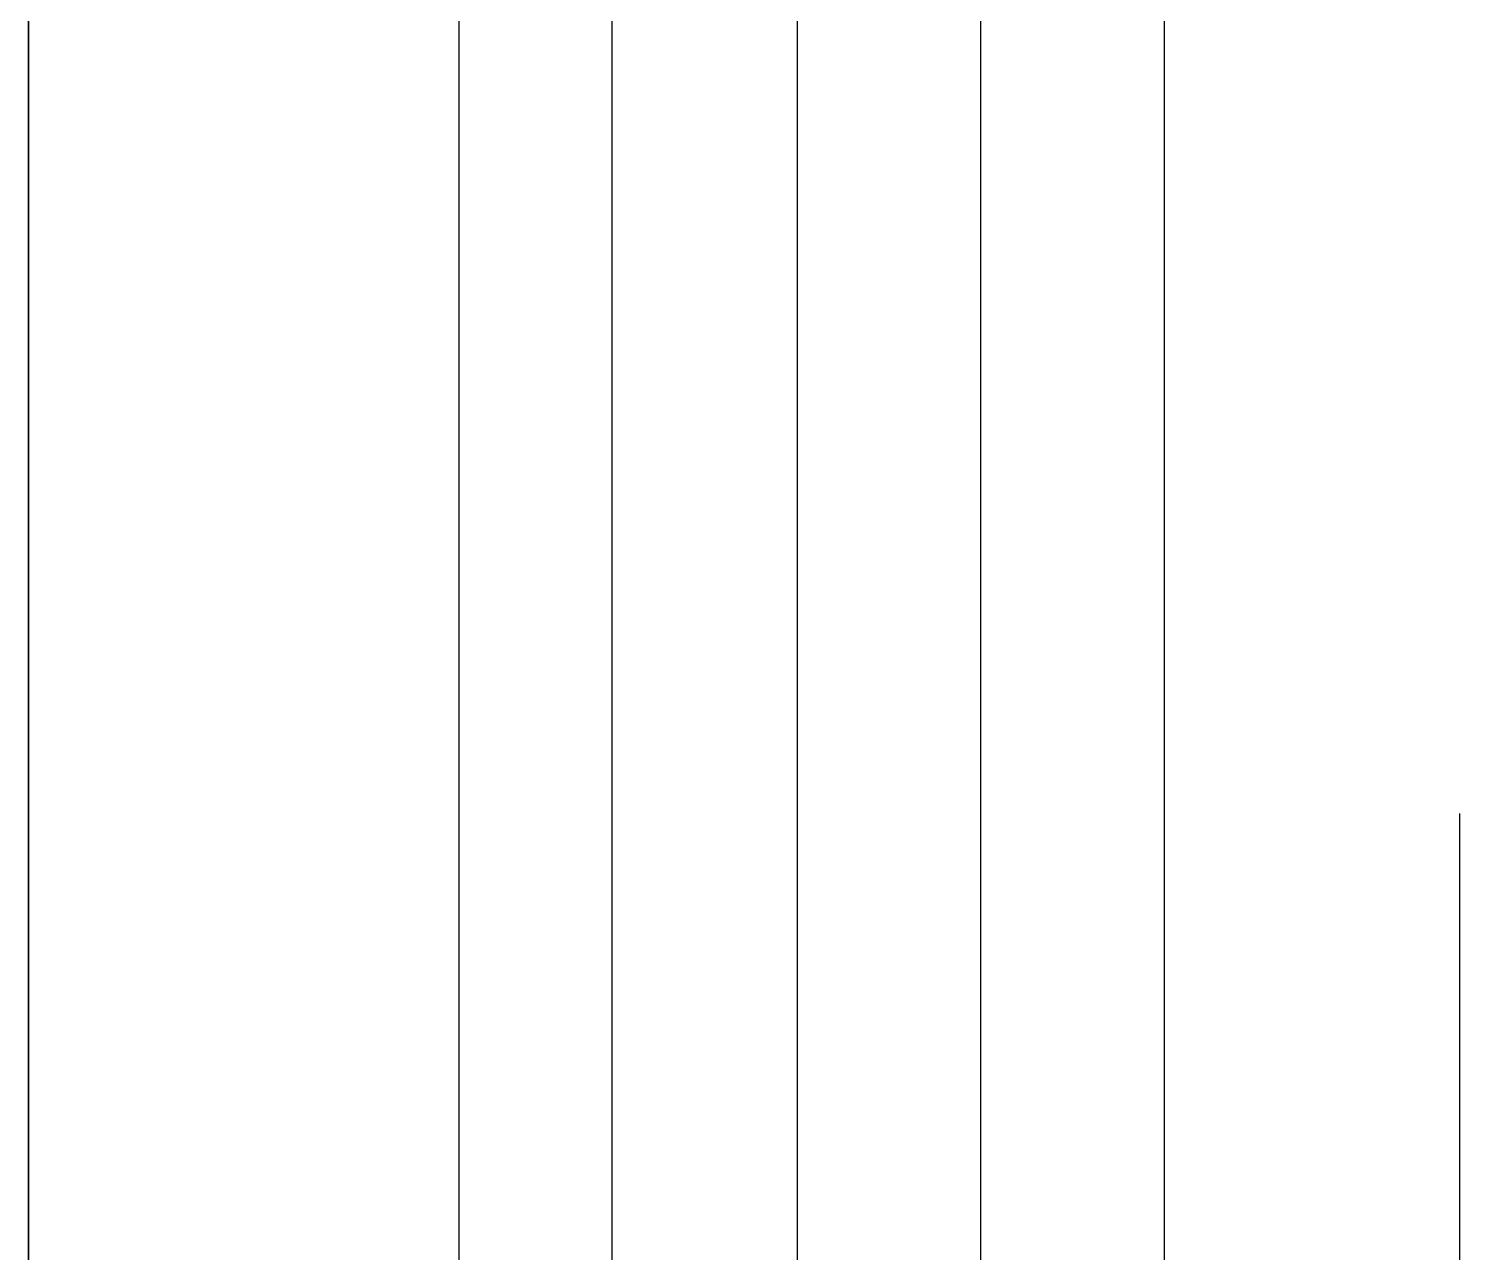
# Model space of a CAD drawing. Header units: millimetres. Extents: x 0 to 33.1, y 1.5 to 45.3.
# Drawn here: x 1.508 to 2.833, y 4.148 to 5.281 of the extents above; entities that cross this region are included whole.
import ezdxf

# ---------------------------------------------------------------- set-up
doc = ezdxf.new("R2010")
doc.units = ezdxf.units.MM
doc.header["$MEASUREMENT"] = 0
doc.layers.get('0').update_dxf_attribs({"linetype": 'CONTINUOUS'})

msp = doc.modelspace()

# ---------------------------------------------------------------- linework, layer by layer
at = {"color": 240, "linetype": 'Continuous'}
for p, q in [((1.50776, 1.78108), (1.50776, 6.90446)), ((1.50776, 6.90446), (1.50776, 1.78108)), ((1.90608, 6.90446), (1.90608, 1.78108)), ((2.04779, 6.90446), (2.04779, 1.78108)), ((2.21946, 6.90446), (2.21946, 1.78108)), ((2.38943, 6.90446), (2.38943, 1.78108)), ((2.55946, 6.90446), (2.55946, 1.78108))]:
    msp.add_line(p, q, dxfattribs=at)
at = {"color": 0, "linetype": 'Continuous'}
msp.add_line((2.83279, 4.55447), (2.83279, 2.50612), dxfattribs=at)

doc.saveas('drawing.dxf')
